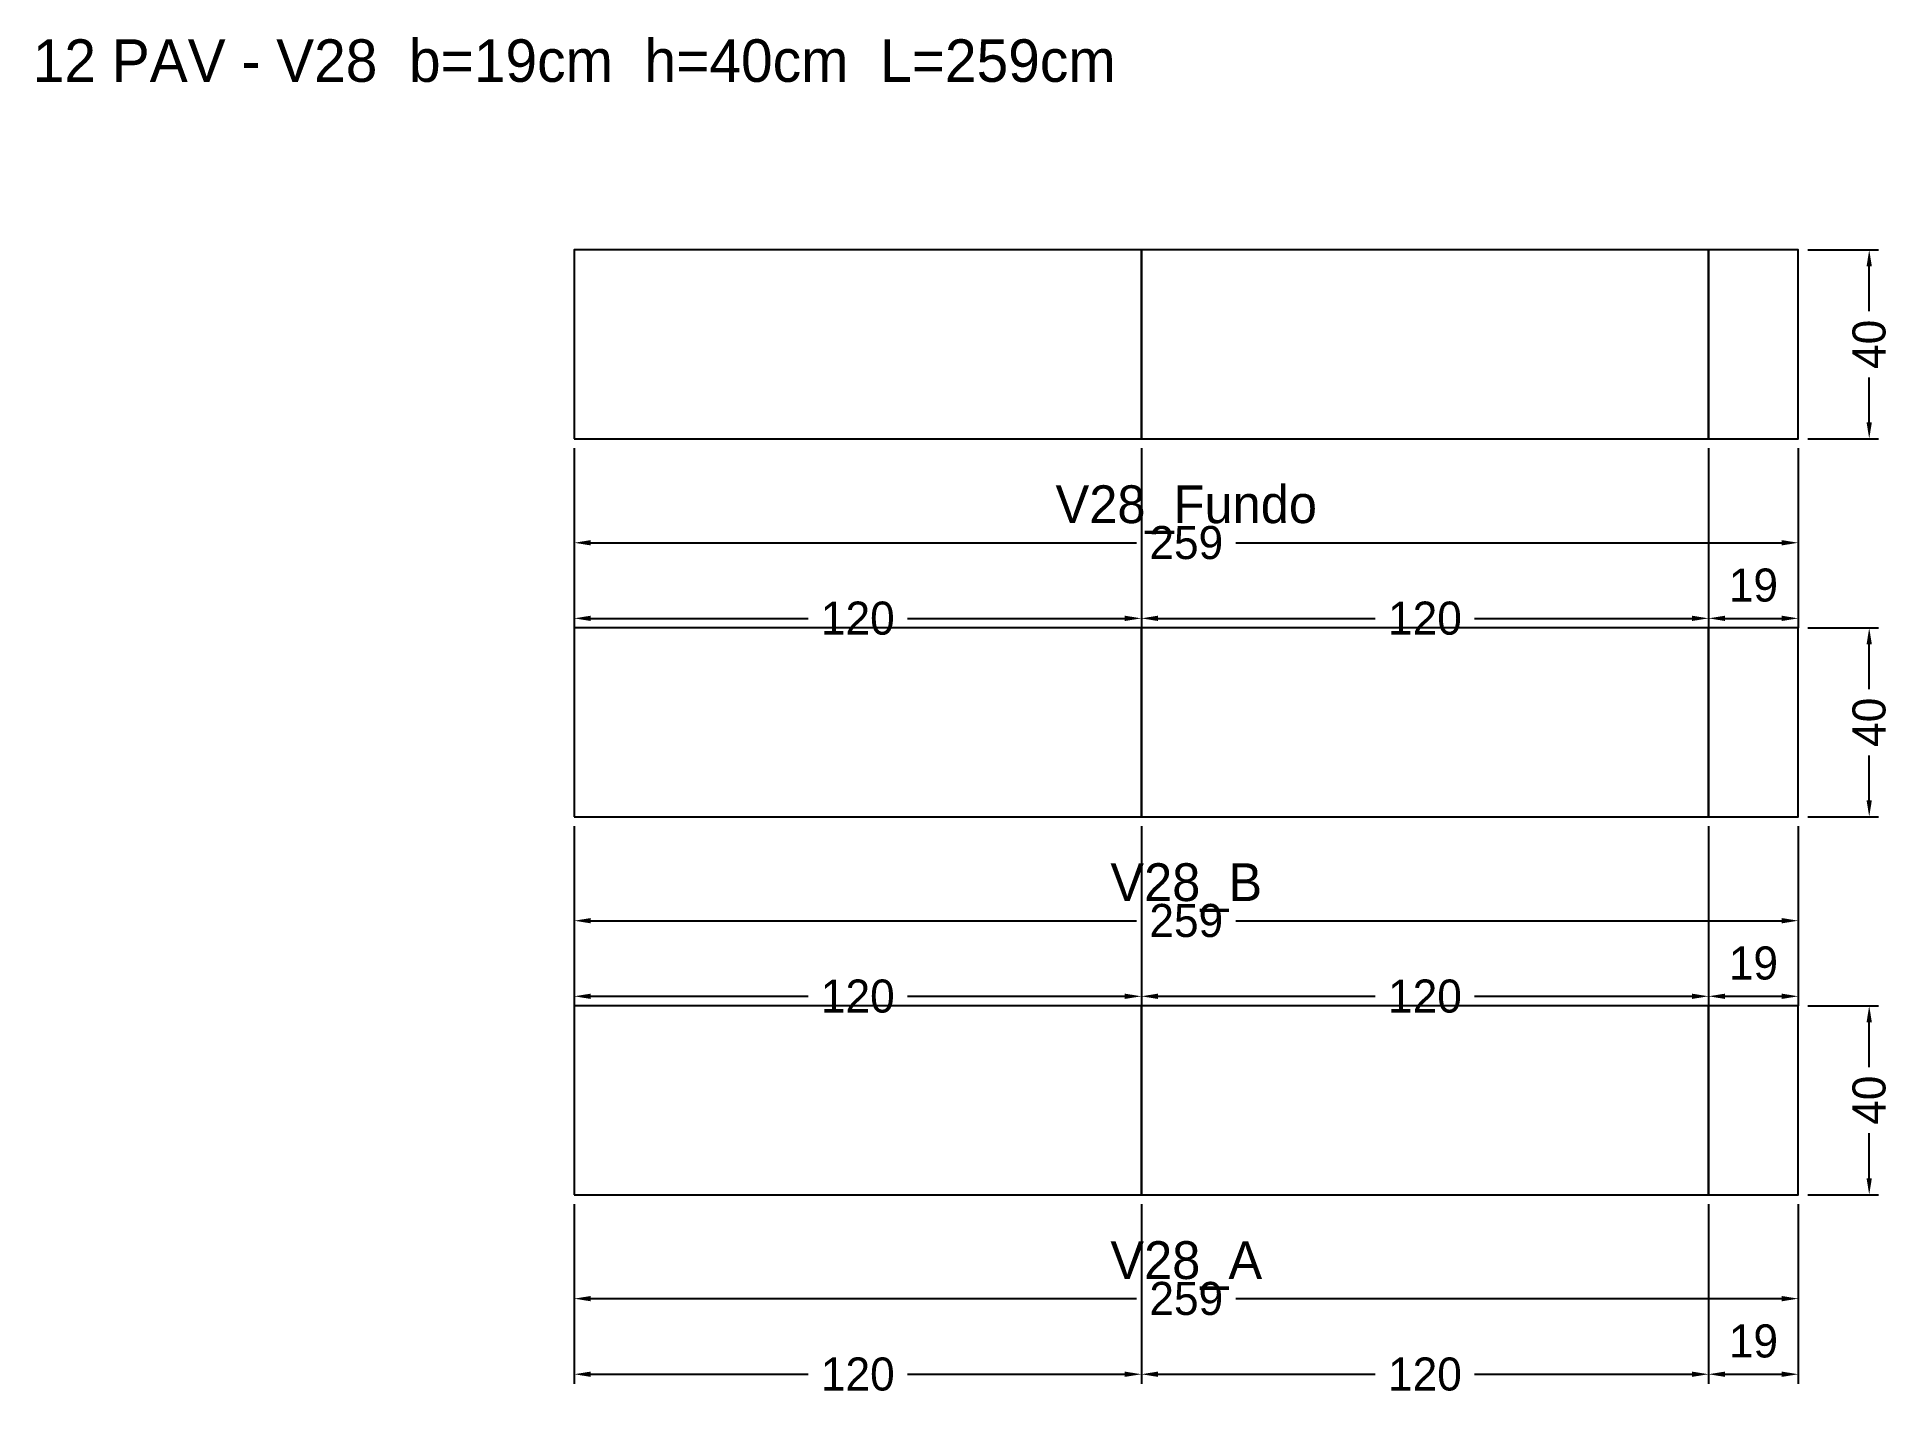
# Model space of a CAD drawing. Header units: metres. Extents: x -114 to 279, y -43 to 245.
import ezdxf

# ---------------------------------------------------------------- set-up
doc = ezdxf.new("R2010")
doc.units = ezdxf.units.M
for name, color, linetype in [('COTA', 3, 'Continuous'), ('NOMENCLATURA', 2, 'Continuous'), ('Paineis', 7, 'Continuous'), ('Texto Secao', 2, 'Continuous')]:
    doc.layers.add(name, color=color, linetype=linetype)
doc.dimstyles.new('COTA_VIG', dxfattribs={"dimtxt": 7, "dimasz": 3.5, "dimexe": 2, "dimexo": 2, "dimgap": 1.5, "dimtad": 1, "dimdec": 1, "dimcen": 2.5, "dimclrd": 3, "dimclre": 3, "dimclrt": 3, "dimazin": 3, "dimtfac": 1, "dimtmove": 0, "dimatfit": 3})

# ---------------------------------------------------------------- blocks, each defined once
blk = doc.blocks.new('_CLOSEDFILLED')
at = {"color": 0, "linetype": 'BYBLOCK'}
blk.add_solid([(-1, 0.16), (0, 0), (-1, -0.16)], dxfattribs=at)
blk = doc.blocks.new('*D1')
at = {"color": 3}
for p, q in [((0, -2), (0, -24)), ((259, -2), (259, -24)), ((3.5, -22), (119, -22)), ((140, -22), (255.5, -22))]:
    blk.add_line(p, q, dxfattribs=at)
at = {"layer": 'Defpoints'}
for p in [(0, 0), (259, 0), (0, -22)]:
    blk.add_point(p, dxfattribs=at)
at = {"layer": 'COTA', "color": 3, "xscale": 3.5, "yscale": 3.5, "rotation": 180}
blk.add_blockref('_CLOSEDFILLED', (0, -22), dxfattribs=at)
at = {"layer": 'COTA', "color": 3, "xscale": 3.5, "yscale": 3.5}
blk.add_blockref('_CLOSEDFILLED', (259, -22), dxfattribs=at)
at = {"layer": 'COTA', "color": 3, "insert": (129.5, -22), "char_height": 7, "attachment_point": 5}
blk.add_mtext('259', dxfattribs=at)
blk = doc.blocks.new('*D2')
at = {"color": 3}
for p, q in [((0, -2), (0, -40)), ((120, -2), (120, -40)), ((3.5, -38), (49.5, -38)), ((70.5, -38), (116.5, -38))]:
    blk.add_line(p, q, dxfattribs=at)
at = {"layer": 'Defpoints'}
for p in [(0, 0), (120, 0), (0, -38)]:
    blk.add_point(p, dxfattribs=at)
at = {"layer": 'COTA', "color": 3, "xscale": 3.5, "yscale": 3.5, "rotation": 180}
blk.add_blockref('_CLOSEDFILLED', (0, -38), dxfattribs=at)
at = {"layer": 'COTA', "color": 3, "xscale": 3.5, "yscale": 3.5}
blk.add_blockref('_CLOSEDFILLED', (120, -38), dxfattribs=at)
at = {"layer": 'COTA', "color": 3, "insert": (60, -38), "char_height": 7, "attachment_point": 5}
blk.add_mtext('120', dxfattribs=at)
blk = doc.blocks.new('*D3')
at = {"color": 3}
for p, q in [((120, -2), (120, -40)), ((240, -2), (240, -40)), ((123.5, -38), (169.5, -38)), ((190.5, -38), (236.5, -38))]:
    blk.add_line(p, q, dxfattribs=at)
at = {"layer": 'Defpoints'}
for p in [(120, 0), (240, 0), (120, -38)]:
    blk.add_point(p, dxfattribs=at)
at = {"layer": 'COTA', "color": 3, "xscale": 3.5, "yscale": 3.5, "rotation": 180}
blk.add_blockref('_CLOSEDFILLED', (120, -38), dxfattribs=at)
at = {"layer": 'COTA', "color": 3, "xscale": 3.5, "yscale": 3.5}
blk.add_blockref('_CLOSEDFILLED', (240, -38), dxfattribs=at)
at = {"layer": 'COTA', "color": 3, "insert": (180, -38), "char_height": 7, "attachment_point": 5}
blk.add_mtext('120', dxfattribs=at)
blk = doc.blocks.new('*D4')
at = {"color": 3}
for p, q in [((240, -2), (240, -40)), ((259, -2), (259, -40)), ((243.5, -38), (255.5, -38))]:
    blk.add_line(p, q, dxfattribs=at)
at = {"layer": 'Defpoints'}
for p in [(240, 0), (259, 0), (240, -38)]:
    blk.add_point(p, dxfattribs=at)
at = {"layer": 'COTA', "color": 3, "xscale": 3.5, "yscale": 3.5, "rotation": 180}
blk.add_blockref('_CLOSEDFILLED', (240, -38), dxfattribs=at)
at = {"layer": 'COTA', "color": 3, "xscale": 3.5, "yscale": 3.5}
blk.add_blockref('_CLOSEDFILLED', (259, -38), dxfattribs=at)
at = {"layer": 'COTA', "color": 3, "insert": (249.5, -31), "char_height": 7, "attachment_point": 5}
blk.add_mtext('19', dxfattribs=at)
blk = doc.blocks.new('*D5')
at = {"color": 3}
for p, q in [((261, 40), (276, 40)), ((274, 27), (274, 36.5)), ((274, 3.5), (274, 13)), ((261, 0), (276, 0))]:
    blk.add_line(p, q, dxfattribs=at)
at = {"layer": 'Defpoints'}
for p in [(259, 40), (259, 0), (274, 0)]:
    blk.add_point(p, dxfattribs=at)
at = {"layer": 'COTA', "color": 3, "xscale": 3.5, "yscale": 3.5}
for p, rotation in [((274, 40), 90), ((274, 0), 270)]:
    blk.add_blockref('_CLOSEDFILLED', p, dxfattribs=dict(at, rotation=rotation))
at = {"layer": 'COTA', "color": 3, "insert": (274, 20), "char_height": 7, "attachment_point": 5, "rotation": 90}
blk.add_mtext('40', dxfattribs=at)
blk = doc.blocks.new('*D6')
at = {"color": 3}
for p, q in [((0, 78), (0, 56)), ((259, 78), (259, 56)), ((3.5, 58), (119, 58)), ((140, 58), (255.5, 58))]:
    blk.add_line(p, q, dxfattribs=at)
at = {"layer": 'Defpoints'}
for p in [(0, 80), (259, 80), (0, 58)]:
    blk.add_point(p, dxfattribs=at)
at = {"layer": 'COTA', "color": 3, "xscale": 3.5, "yscale": 3.5, "rotation": 180}
blk.add_blockref('_CLOSEDFILLED', (0, 58), dxfattribs=at)
at = {"layer": 'COTA', "color": 3, "xscale": 3.5, "yscale": 3.5}
blk.add_blockref('_CLOSEDFILLED', (259, 58), dxfattribs=at)
at = {"layer": 'COTA', "color": 3, "insert": (129.5, 58), "char_height": 7, "attachment_point": 5}
blk.add_mtext('259', dxfattribs=at)
blk = doc.blocks.new('*D7')
at = {"color": 3}
for p, q in [((0, 78), (0, 40)), ((120, 78), (120, 40)), ((3.5, 42), (49.5, 42)), ((70.5, 42), (116.5, 42))]:
    blk.add_line(p, q, dxfattribs=at)
at = {"layer": 'Defpoints'}
for p in [(0, 80), (120, 80), (0, 42)]:
    blk.add_point(p, dxfattribs=at)
at = {"layer": 'COTA', "color": 3, "xscale": 3.5, "yscale": 3.5, "rotation": 180}
blk.add_blockref('_CLOSEDFILLED', (0, 42), dxfattribs=at)
at = {"layer": 'COTA', "color": 3, "xscale": 3.5, "yscale": 3.5}
blk.add_blockref('_CLOSEDFILLED', (120, 42), dxfattribs=at)
at = {"layer": 'COTA', "color": 3, "insert": (60, 42), "char_height": 7, "attachment_point": 5}
blk.add_mtext('120', dxfattribs=at)
blk = doc.blocks.new('*D8')
at = {"color": 3}
for p, q in [((120, 78), (120, 40)), ((240, 78), (240, 40)), ((123.5, 42), (169.5, 42)), ((190.5, 42), (236.5, 42))]:
    blk.add_line(p, q, dxfattribs=at)
at = {"layer": 'Defpoints'}
for p in [(120, 80), (240, 80), (120, 42)]:
    blk.add_point(p, dxfattribs=at)
at = {"layer": 'COTA', "color": 3, "xscale": 3.5, "yscale": 3.5, "rotation": 180}
blk.add_blockref('_CLOSEDFILLED', (120, 42), dxfattribs=at)
at = {"layer": 'COTA', "color": 3, "xscale": 3.5, "yscale": 3.5}
blk.add_blockref('_CLOSEDFILLED', (240, 42), dxfattribs=at)
at = {"layer": 'COTA', "color": 3, "insert": (180, 42), "char_height": 7, "attachment_point": 5}
blk.add_mtext('120', dxfattribs=at)
blk = doc.blocks.new('*D9')
at = {"color": 3}
for p, q in [((240, 78), (240, 40)), ((259, 78), (259, 40)), ((243.5, 42), (255.5, 42))]:
    blk.add_line(p, q, dxfattribs=at)
at = {"layer": 'Defpoints'}
for p in [(240, 80), (259, 80), (240, 42)]:
    blk.add_point(p, dxfattribs=at)
at = {"layer": 'COTA', "color": 3, "xscale": 3.5, "yscale": 3.5, "rotation": 180}
blk.add_blockref('_CLOSEDFILLED', (240, 42), dxfattribs=at)
at = {"layer": 'COTA', "color": 3, "xscale": 3.5, "yscale": 3.5}
blk.add_blockref('_CLOSEDFILLED', (259, 42), dxfattribs=at)
at = {"layer": 'COTA', "color": 3, "insert": (249.5, 49), "char_height": 7, "attachment_point": 5}
blk.add_mtext('19', dxfattribs=at)
blk = doc.blocks.new('*D10')
at = {"color": 3}
for p, q in [((261, 120), (276, 120)), ((274, 107), (274, 116.5)), ((274, 83.5), (274, 93)), ((261, 80), (276, 80))]:
    blk.add_line(p, q, dxfattribs=at)
at = {"layer": 'Defpoints'}
for p in [(259, 120), (259, 80), (274, 80)]:
    blk.add_point(p, dxfattribs=at)
at = {"layer": 'COTA', "color": 3, "xscale": 3.5, "yscale": 3.5}
for p, rotation in [((274, 120), 90), ((274, 80), 270)]:
    blk.add_blockref('_CLOSEDFILLED', p, dxfattribs=dict(at, rotation=rotation))
at = {"layer": 'COTA', "color": 3, "insert": (274, 100), "char_height": 7, "attachment_point": 5, "rotation": 90}
blk.add_mtext('40', dxfattribs=at)
blk = doc.blocks.new('*D11')
at = {"color": 3}
for p, q in [((0, 158), (0, 136)), ((259, 158), (259, 136)), ((3.5, 138), (119, 138)), ((140, 138), (255.5, 138))]:
    blk.add_line(p, q, dxfattribs=at)
at = {"layer": 'Defpoints'}
for p in [(0, 160), (259, 160), (0, 138)]:
    blk.add_point(p, dxfattribs=at)
at = {"layer": 'COTA', "color": 3, "xscale": 3.5, "yscale": 3.5, "rotation": 180}
blk.add_blockref('_CLOSEDFILLED', (0, 138), dxfattribs=at)
at = {"layer": 'COTA', "color": 3, "xscale": 3.5, "yscale": 3.5}
blk.add_blockref('_CLOSEDFILLED', (259, 138), dxfattribs=at)
at = {"layer": 'COTA', "color": 3, "insert": (129.5, 138), "char_height": 7, "attachment_point": 5}
blk.add_mtext('259', dxfattribs=at)
blk = doc.blocks.new('*D12')
at = {"color": 3}
for p, q in [((0, 158), (0, 120)), ((120, 158), (120, 120)), ((3.5, 122), (49.5, 122)), ((70.5, 122), (116.5, 122))]:
    blk.add_line(p, q, dxfattribs=at)
at = {"layer": 'Defpoints'}
for p in [(0, 160), (120, 160), (0, 122)]:
    blk.add_point(p, dxfattribs=at)
at = {"layer": 'COTA', "color": 3, "xscale": 3.5, "yscale": 3.5, "rotation": 180}
blk.add_blockref('_CLOSEDFILLED', (0, 122), dxfattribs=at)
at = {"layer": 'COTA', "color": 3, "xscale": 3.5, "yscale": 3.5}
blk.add_blockref('_CLOSEDFILLED', (120, 122), dxfattribs=at)
at = {"layer": 'COTA', "color": 3, "insert": (60, 122), "char_height": 7, "attachment_point": 5}
blk.add_mtext('120', dxfattribs=at)
blk = doc.blocks.new('*D13')
at = {"color": 3}
for p, q in [((120, 158), (120, 120)), ((240, 158), (240, 120)), ((123.5, 122), (169.5, 122)), ((190.5, 122), (236.5, 122))]:
    blk.add_line(p, q, dxfattribs=at)
at = {"layer": 'Defpoints'}
for p in [(120, 160), (240, 160), (120, 122)]:
    blk.add_point(p, dxfattribs=at)
at = {"layer": 'COTA', "color": 3, "xscale": 3.5, "yscale": 3.5, "rotation": 180}
blk.add_blockref('_CLOSEDFILLED', (120, 122), dxfattribs=at)
at = {"layer": 'COTA', "color": 3, "xscale": 3.5, "yscale": 3.5}
blk.add_blockref('_CLOSEDFILLED', (240, 122), dxfattribs=at)
at = {"layer": 'COTA', "color": 3, "insert": (180, 122), "char_height": 7, "attachment_point": 5}
blk.add_mtext('120', dxfattribs=at)
blk = doc.blocks.new('*D14')
at = {"color": 3}
for p, q in [((240, 158), (240, 120)), ((259, 158), (259, 120)), ((243.5, 122), (255.5, 122))]:
    blk.add_line(p, q, dxfattribs=at)
at = {"layer": 'Defpoints'}
for p in [(240, 160), (259, 160), (240, 122)]:
    blk.add_point(p, dxfattribs=at)
at = {"layer": 'COTA', "color": 3, "xscale": 3.5, "yscale": 3.5, "rotation": 180}
blk.add_blockref('_CLOSEDFILLED', (240, 122), dxfattribs=at)
at = {"layer": 'COTA', "color": 3, "xscale": 3.5, "yscale": 3.5}
blk.add_blockref('_CLOSEDFILLED', (259, 122), dxfattribs=at)
at = {"layer": 'COTA', "color": 3, "insert": (249.5, 129), "char_height": 7, "attachment_point": 5}
blk.add_mtext('19', dxfattribs=at)
blk = doc.blocks.new('*D15')
at = {"color": 3}
for p, q in [((261, 200), (276, 200)), ((274, 187), (274, 196.5)), ((274, 163.5), (274, 173)), ((261, 160), (276, 160))]:
    blk.add_line(p, q, dxfattribs=at)
at = {"layer": 'Defpoints'}
for p in [(259, 200), (259, 160), (274, 160)]:
    blk.add_point(p, dxfattribs=at)
at = {"layer": 'COTA', "color": 3, "xscale": 3.5, "yscale": 3.5}
for p, rotation in [((274, 200), 90), ((274, 160), 270)]:
    blk.add_blockref('_CLOSEDFILLED', p, dxfattribs=dict(at, rotation=rotation))
at = {"layer": 'COTA', "color": 3, "insert": (274, 180), "char_height": 7, "attachment_point": 5, "rotation": 90}
blk.add_mtext('40', dxfattribs=at)

msp = doc.modelspace()

# ---------------------------------------------------------------- linework, layer by layer
at = {"layer": 'Paineis'}
for points in [[(0, 160), (120, 160), (120, 200), (0, 200)], [(120, 160), (240, 160), (240, 200), (120, 200)], [(240, 160), (259, 160), (259, 200), (240, 200)], [(0, 80), (120, 80), (120, 120), (0, 120)], [(120, 80), (240, 80), (240, 120), (120, 120)], [(240, 80), (259, 80), (259, 120), (240, 120)], [(0, 0), (120, 0), (120, 40), (0, 40)], [(120, 0), (240, 0), (240, 40), (120, 40)], [(240, 0), (259, 0), (259, 40), (240, 40)]]:
    msp.add_lwpolyline(points, close=True, dxfattribs=at)

# ---------------------------------------------------------------- texts
at = {"layer": 'NOMENCLATURA', "insert": (0, 240), "char_height": 9, "width": 279, "attachment_point": 5}
msp.add_mtext('12 PAV - V28  b=19cm  h=40cm  L=259cm', dxfattribs=at)
at = {"layer": 'Texto Secao', "char_height": 8, "width": 279, "attachment_point": 5}
for s, insert in [('V28_Fundo', (129.5, 145)), ('V28_B', (129.5, 65)), ('V28_A', (129.5, -15))]:
    msp.add_mtext(s, dxfattribs=dict(at, insert=insert))

# ---------------------------------------------------------------- dimensions: what is measured, and where the dimension line sits
at = {"layer": 'COTA'}
for base, p1, p2, picture, middle in [((274, 160), (259, 160), (259, 200), '*D15', (274, 180)), ((274, 80), (259, 80), (259, 120), '*D10', (274, 100)), ((274, 0), (259, 0), (259, 40), '*D5', (274, 20))]:
    dim = msp.add_linear_dim(base=base, p1=p1, p2=p2, angle=90, dimstyle='COTA_VIG', dxfattribs=at)
    dim.commit()
    dim.dimension.update_dxf_attribs({"geometry": picture, "text_midpoint": middle})
for base, p1, p2, picture, middle in [((0, 138), (0, 160), (259, 160), '*D11', (129.5, 138)), ((0, 122), (0, 160), (120, 160), '*D12', (60, 122)), ((120, 122), (120, 160), (240, 160), '*D13', (180, 122)), ((240, 122), (240, 160), (259, 160), '*D14', (249.5, 129)), ((0, 58), (0, 80), (259, 80), '*D6', (129.5, 58)), ((0, 42), (0, 80), (120, 80), '*D7', (60, 42)), ((120, 42), (120, 80), (240, 80), '*D8', (180, 42)), ((240, 42), (240, 80), (259, 80), '*D9', (249.5, 49)), ((0, -22), (0, 0), (259, 0), '*D1', (129.5, -22)), ((0, -38), (0, 0), (120, 0), '*D2', (60, -38)), ((120, -38), (120, 0), (240, 0), '*D3', (180, -38)), ((240, -38), (240, 0), (259, 0), '*D4', (249.5, -31))]:
    dim = msp.add_linear_dim(base=base, p1=p1, p2=p2, dimstyle='COTA_VIG', dxfattribs=at)
    dim.commit()
    dim.dimension.update_dxf_attribs({"geometry": picture, "text_midpoint": middle})

doc.saveas('drawing.dxf')
